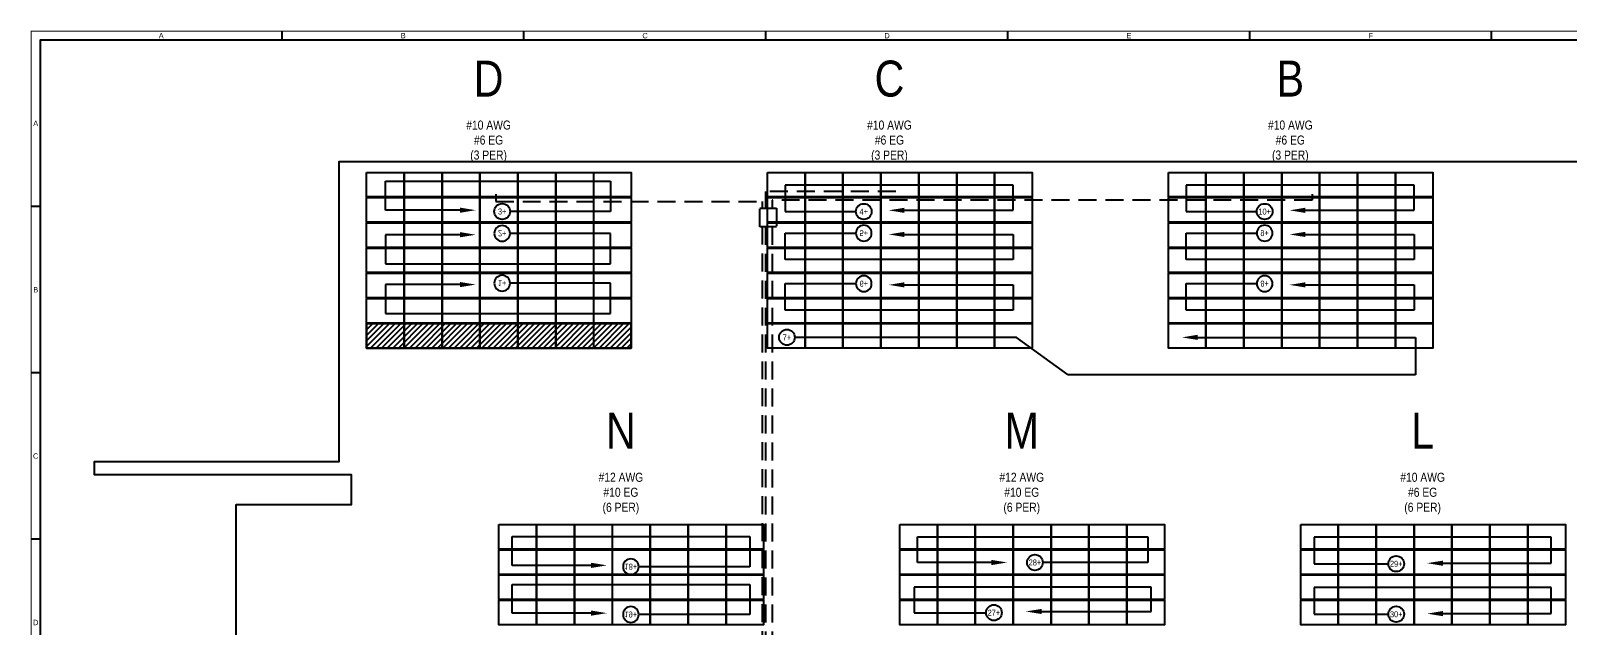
# Model space of a CAD drawing. Header units: inches. Extents: x 0.3 to 35.5, y 0.2 to 23.5.
# Drawn here: x 0.25 to 21.61, y 15.25 to 23.51 of the extents above; entities that cross this region are included whole.
import ezdxf
from ezdxf import colors
from ezdxf.entities.mleader import LeaderData, LeaderLine
from ezdxf.enums import TextEntityAlignment as Align
from ezdxf.math import Vec2, Vec3

# ---------------------------------------------------------------- set-up
doc = ezdxf.new("R2010")
doc.units = ezdxf.units.IN
doc.header["$MEASUREMENT"] = 0
doc.linetypes.add('HIDDEN', pattern=[0.375, 0.25, -0.125])
for name, color, linetype in [('$AUDIT_BAD_LAYER1', 7, 'Continuous'), ('555-2$0$A-AREA', 9, 'Continuous'), ('A - Level 2', 7, 'Continuous'), ('AN - Text', 7, 'Continuous'), ('E-STRINGS', 62, 'Continuous'), ('Modules - P', 1, 'Continuous')]:
    doc.layers.add(name, color=color, linetype=linetype)
doc.layers.add('E - Conduit', color=7, linetype='HIDDEN', lineweight=25)
doc.styles.add('Arial Narrow', font='ARIALN.TTF', dxfattribs={"height": 1})
doc.styles.add('Borrego', font='ARIALN.TTF')
doc.styles.add('Borrego 8th NO-ANNO', font='ARIALN.TTF')
doc.styles.get("Standard").update_dxf_attribs({"font": 'ARIAL.TTF'})

# ---------------------------------------------------------------- blocks, each defined once
blk = doc.blocks.new('*E10')
at = {"layer": '555-2$0$A-AREA'}
blk.add_lwpolyline([(3228.1, 3305.8), (1036.1, 3305.8), (1036.1, 3305.8), (1036.1, 3305.8), (1036.1, 3305.8), (1036.1, 2829.8), (648.1, 2829.8), (648.1, 2809.8), (1056.1, 2809.8), (1056.1, 2761.8), (873.9, 2761.8), (873.1, 2761.1), (873.1, 2066.6)], dxfattribs=at)
blk = doc.blocks.new('_TagCircle')
at = {"layer": 'E-STRINGS', "linetype": 'ByBlock', "lineweight": -2}
blk.add_circle((0, 0), 0.125, dxfattribs=at)
at = {"layer": 'E-STRINGS', "style": 'Arial Narrow'}
blk.add_attdef('TAGNUMBER', text='', height=0.09375, dxfattribs=at).set_placement((0, -0.046875), align=Align.CENTER)
blk = doc.blocks.new('Border 24 x 36')
at = {"layer": '$AUDIT_BAD_LAYER1'}
for p, q in [((0.5, 23.5), (0.5, 0.375)), ((34.125, 23.5), (0.5, 23.5)), ((3.863, 23.5), (3.863, 23.625)), ((7.225, 23.5), (7.225, 23.625)), ((10.588, 23.5), (10.588, 23.625)), ((13.95, 23.5), (13.95, 23.625)), ((17.312, 23.5), (17.312, 23.625)), ((20.675, 23.5), (20.675, 23.625)), ((0.5, 21.188), (0.375, 21.188)), ((0.5, 18.875), (0.375, 18.875)), ((0.5, 16.562), (0.375, 16.562))]:
    blk.add_line(p, q, dxfattribs=at)
at = {"layer": '$AUDIT_BAD_LAYER1', "const_width": 0.0125}
blk.add_lwpolyline([(0.375, 0.375), (35.625, 0.375), (35.625, 23.625), (0.375, 23.625)], close=True, dxfattribs=at)
at = {"layer": '$AUDIT_BAD_LAYER1', "char_height": 0.075, "width": 0.18967, "attachment_point": 5, "style": 'Borrego'}
for s, insert in [('A', (2.183, 23.563)), ('B', (5.546, 23.563)), ('C', (8.908, 23.563)), ('D', (12.271, 23.563)), ('E', (15.633, 23.563)), ('F', (18.996, 23.563)), ('A', (0.438, 22.344)), ('B', (0.438, 20.031)), ('C', (0.438, 17.719)), ('D', (0.438, 15.406))]:
    blk.add_mtext(s, dxfattribs=dict(at, insert=insert))

msp = doc.modelspace()

# ---------------------------------------------------------------- hatches: boundary and pattern name
at = {"layer": 'E-STRINGS'}
h = msp.add_hatch(dxfattribs=at)
h.set_pattern_fill('ANSI31', color=256, scale=50, style=0)
h.set_pattern_definition([(45, (1.4823, -27.77613), (-0.03873629, 0.03873629), [])])
h.paths.add_polyline_path([(4.919, 19.099), (8.597, 19.099), (8.597, 19.441), (4.919, 19.441)])

# ---------------------------------------------------------------- linework, layer by layer
at = {"layer": 'AN - Text', "linetype": 'Continuous'}
msp.add_lwpolyline([(0.381, 0.256), (34.006, 0.256), (34.006, 23.381), (0.381, 23.381)], close=True, dxfattribs=at)
at = {"layer": 'E - Conduit'}
for p, q in [((6.713, 21.239), (6.713, 21.139)), ((12.273, 21.276), (10.461, 21.276)), ((10.461, 21.276), (10.461, 21.045)), ((18.063, 21.155), (10.554, 21.155)), ((10.554, 21.155), (10.554, 21.045)), ((18.063, 21.239), (18.063, 21.155)), ((6.713, 21.139), (10.417, 21.139)), ((10.417, 21.139), (10.417, 21.045)), ((10.417, 20.792), (10.417, 8.655)), ((10.461, 20.788), (10.461, 8.631)), ((10.554, 20.788), (10.554, 8.548))]:
    msp.add_line(p, q, dxfattribs=at)
msp.add_lwpolyline([(10.385, 21.045), (10.617, 21.045), (10.617, 20.788), (10.385, 20.788)], close=True, dxfattribs=at)
at = {"layer": 'E-STRINGS'}
msp.add_lwpolyline([(4.919, 19.099), (8.597, 19.099), (8.597, 19.441), (4.919, 19.441)], close=True, dxfattribs=at)
at = {"layer": 'Modules - P'}
for points in [[(4.919, 21.544), (5.437, 21.544), (5.437, 21.202), (4.919, 21.202)], [(5.446, 21.544), (5.964, 21.544), (5.964, 21.202), (5.446, 21.202)], [(5.972, 21.544), (6.49, 21.544), (6.49, 21.202), (5.972, 21.202)], [(6.499, 21.544), (7.017, 21.544), (7.017, 21.202), (6.499, 21.202)], [(7.026, 21.544), (7.544, 21.544), (7.544, 21.202), (7.026, 21.202)], [(7.553, 21.544), (8.071, 21.544), (8.071, 21.202), (7.553, 21.202)], [(8.079, 21.544), (8.597, 21.544), (8.597, 21.202), (8.079, 21.202)], [(10.491, 21.544), (11.009, 21.544), (11.009, 21.202), (10.491, 21.202)], [(11.017, 21.544), (11.535, 21.544), (11.535, 21.202), (11.017, 21.202)], [(11.544, 21.544), (12.062, 21.544), (12.062, 21.202), (11.544, 21.202)], [(12.071, 21.544), (12.589, 21.544), (12.589, 21.202), (12.071, 21.202)], [(12.598, 21.544), (13.116, 21.544), (13.116, 21.202), (12.598, 21.202)], [(13.125, 21.544), (13.643, 21.544), (13.643, 21.202), (13.125, 21.202)], [(13.651, 21.544), (14.169, 21.544), (14.169, 21.202), (13.651, 21.202)], [(16.063, 21.544), (16.581, 21.544), (16.581, 21.202), (16.063, 21.202)], [(16.589, 21.544), (17.107, 21.544), (17.107, 21.202), (16.589, 21.202)], [(17.116, 21.544), (17.634, 21.544), (17.634, 21.202), (17.116, 21.202)], [(17.643, 21.544), (18.161, 21.544), (18.161, 21.202), (17.643, 21.202)], [(18.17, 21.544), (18.688, 21.544), (18.688, 21.202), (18.17, 21.202)], [(18.696, 21.544), (19.214, 21.544), (19.214, 21.202), (18.696, 21.202)], [(19.223, 21.544), (19.741, 21.544), (19.741, 21.202), (19.223, 21.202)], [(4.919, 21.194), (5.437, 21.194), (5.437, 20.852), (4.919, 20.852)], [(5.446, 21.194), (5.964, 21.194), (5.964, 20.852), (5.446, 20.852)], [(5.972, 21.194), (6.49, 21.194), (6.49, 20.852), (5.972, 20.852)], [(6.499, 21.194), (7.017, 21.194), (7.017, 20.852), (6.499, 20.852)], [(7.026, 21.194), (7.544, 21.194), (7.544, 20.852), (7.026, 20.852)], [(7.553, 21.194), (8.071, 21.194), (8.071, 20.852), (7.553, 20.852)], [(8.079, 21.194), (8.597, 21.194), (8.597, 20.852), (8.079, 20.852)], [(10.491, 21.194), (11.009, 21.194), (11.009, 20.852), (10.491, 20.852)], [(11.017, 21.194), (11.535, 21.194), (11.535, 20.852), (11.017, 20.852)], [(11.544, 21.194), (12.062, 21.194), (12.062, 20.852), (11.544, 20.852)], [(12.071, 21.194), (12.589, 21.194), (12.589, 20.852), (12.071, 20.852)], [(12.598, 21.194), (13.116, 21.194), (13.116, 20.852), (12.598, 20.852)], [(13.125, 21.194), (13.643, 21.194), (13.643, 20.852), (13.125, 20.852)], [(13.651, 21.194), (14.169, 21.194), (14.169, 20.852), (13.651, 20.852)], [(16.063, 21.194), (16.581, 21.194), (16.581, 20.852), (16.063, 20.852)], [(16.589, 21.194), (17.107, 21.194), (17.107, 20.852), (16.589, 20.852)], [(17.116, 21.194), (17.634, 21.194), (17.634, 20.852), (17.116, 20.852)], [(17.643, 21.194), (18.161, 21.194), (18.161, 20.852), (17.643, 20.852)], [(18.17, 21.194), (18.688, 21.194), (18.688, 20.852), (18.17, 20.852)], [(18.696, 21.194), (19.214, 21.194), (19.214, 20.852), (18.696, 20.852)], [(19.223, 21.194), (19.741, 21.194), (19.741, 20.852), (19.223, 20.852)], [(4.919, 20.843), (5.437, 20.843), (5.437, 20.501), (4.919, 20.501)], [(5.446, 20.843), (5.964, 20.843), (5.964, 20.501), (5.446, 20.501)], [(5.972, 20.843), (6.49, 20.843), (6.49, 20.501), (5.972, 20.501)], [(6.499, 20.843), (7.017, 20.843), (7.017, 20.501), (6.499, 20.501)], [(7.026, 20.843), (7.544, 20.843), (7.544, 20.501), (7.026, 20.501)], [(7.553, 20.843), (8.071, 20.843), (8.071, 20.501), (7.553, 20.501)], [(8.079, 20.843), (8.597, 20.843), (8.597, 20.501), (8.079, 20.501)], [(10.491, 20.843), (11.009, 20.843), (11.009, 20.501), (10.491, 20.501)], [(11.017, 20.843), (11.535, 20.843), (11.535, 20.501), (11.017, 20.501)], [(11.544, 20.843), (12.062, 20.843), (12.062, 20.501), (11.544, 20.501)], [(12.071, 20.843), (12.589, 20.843), (12.589, 20.501), (12.071, 20.501)], [(12.598, 20.843), (13.116, 20.843), (13.116, 20.501), (12.598, 20.501)], [(13.125, 20.843), (13.643, 20.843), (13.643, 20.501), (13.125, 20.501)], [(13.651, 20.843), (14.169, 20.843), (14.169, 20.501), (13.651, 20.501)], [(16.063, 20.843), (16.581, 20.843), (16.581, 20.501), (16.063, 20.501)], [(16.589, 20.843), (17.107, 20.843), (17.107, 20.501), (16.589, 20.501)], [(17.116, 20.843), (17.634, 20.843), (17.634, 20.501), (17.116, 20.501)], [(17.643, 20.843), (18.161, 20.843), (18.161, 20.501), (17.643, 20.501)], [(18.17, 20.843), (18.688, 20.843), (18.688, 20.501), (18.17, 20.501)], [(18.696, 20.843), (19.214, 20.843), (19.214, 20.501), (18.696, 20.501)], [(19.223, 20.843), (19.741, 20.843), (19.741, 20.501), (19.223, 20.501)], [(4.919, 20.492), (5.437, 20.492), (5.437, 20.151), (4.919, 20.151)], [(5.446, 20.492), (5.964, 20.492), (5.964, 20.151), (5.446, 20.151)], [(5.972, 20.492), (6.49, 20.492), (6.49, 20.151), (5.972, 20.151)], [(6.499, 20.492), (7.017, 20.492), (7.017, 20.151), (6.499, 20.151)], [(7.026, 20.492), (7.544, 20.492), (7.544, 20.151), (7.026, 20.151)], [(7.553, 20.492), (8.071, 20.492), (8.071, 20.151), (7.553, 20.151)], [(8.079, 20.492), (8.597, 20.492), (8.597, 20.151), (8.079, 20.151)], [(10.491, 20.492), (11.009, 20.492), (11.009, 20.151), (10.491, 20.151)], [(11.017, 20.492), (11.535, 20.492), (11.535, 20.151), (11.017, 20.151)], [(11.544, 20.492), (12.062, 20.492), (12.062, 20.151), (11.544, 20.151)], [(12.071, 20.492), (12.589, 20.492), (12.589, 20.151), (12.071, 20.151)], [(12.598, 20.492), (13.116, 20.492), (13.116, 20.151), (12.598, 20.151)], [(13.125, 20.492), (13.643, 20.492), (13.643, 20.151), (13.125, 20.151)], [(13.651, 20.492), (14.169, 20.492), (14.169, 20.151), (13.651, 20.151)], [(16.063, 20.492), (16.581, 20.492), (16.581, 20.151), (16.063, 20.151)], [(16.589, 20.492), (17.107, 20.492), (17.107, 20.151), (16.589, 20.151)], [(17.116, 20.492), (17.634, 20.492), (17.634, 20.151), (17.116, 20.151)], [(17.643, 20.492), (18.161, 20.492), (18.161, 20.151), (17.643, 20.151)], [(18.17, 20.492), (18.688, 20.492), (18.688, 20.151), (18.17, 20.151)], [(18.696, 20.492), (19.214, 20.492), (19.214, 20.151), (18.696, 20.151)], [(19.223, 20.492), (19.741, 20.492), (19.741, 20.151), (19.223, 20.151)], [(4.919, 20.142), (5.437, 20.142), (5.437, 19.8), (4.919, 19.8)], [(5.446, 20.142), (5.964, 20.142), (5.964, 19.8), (5.446, 19.8)], [(5.972, 20.142), (6.49, 20.142), (6.49, 19.8), (5.972, 19.8)], [(6.499, 20.142), (7.017, 20.142), (7.017, 19.8), (6.499, 19.8)], [(7.026, 20.142), (7.544, 20.142), (7.544, 19.8), (7.026, 19.8)], [(7.553, 20.142), (8.071, 20.142), (8.071, 19.8), (7.553, 19.8)], [(8.079, 20.142), (8.597, 20.142), (8.597, 19.8), (8.079, 19.8)], [(10.491, 20.142), (11.009, 20.142), (11.009, 19.8), (10.491, 19.8)], [(11.017, 20.142), (11.535, 20.142), (11.535, 19.8), (11.017, 19.8)], [(11.544, 20.142), (12.062, 20.142), (12.062, 19.8), (11.544, 19.8)], [(12.071, 20.142), (12.589, 20.142), (12.589, 19.8), (12.071, 19.8)], [(12.598, 20.142), (13.116, 20.142), (13.116, 19.8), (12.598, 19.8)], [(13.125, 20.142), (13.643, 20.142), (13.643, 19.8), (13.125, 19.8)], [(13.651, 20.142), (14.169, 20.142), (14.169, 19.8), (13.651, 19.8)], [(16.063, 20.142), (16.581, 20.142), (16.581, 19.8), (16.063, 19.8)], [(16.589, 20.142), (17.107, 20.142), (17.107, 19.8), (16.589, 19.8)], [(17.116, 20.142), (17.634, 20.142), (17.634, 19.8), (17.116, 19.8)], [(17.643, 20.142), (18.161, 20.142), (18.161, 19.8), (17.643, 19.8)], [(18.17, 20.142), (18.688, 20.142), (18.688, 19.8), (18.17, 19.8)], [(18.696, 20.142), (19.214, 20.142), (19.214, 19.8), (18.696, 19.8)], [(19.223, 20.142), (19.741, 20.142), (19.741, 19.8), (19.223, 19.8)], [(4.919, 19.791), (5.437, 19.791), (5.437, 19.449), (4.919, 19.449)], [(5.446, 19.791), (5.964, 19.791), (5.964, 19.449), (5.446, 19.449)], [(5.972, 19.791), (6.49, 19.791), (6.49, 19.449), (5.972, 19.449)], [(6.499, 19.791), (7.017, 19.791), (7.017, 19.449), (6.499, 19.449)], [(7.026, 19.791), (7.544, 19.791), (7.544, 19.449), (7.026, 19.449)], [(7.553, 19.791), (8.071, 19.791), (8.071, 19.449), (7.553, 19.449)], [(8.079, 19.791), (8.597, 19.791), (8.597, 19.449), (8.079, 19.449)], [(10.491, 19.791), (11.009, 19.791), (11.009, 19.449), (10.491, 19.449)], [(11.017, 19.791), (11.535, 19.791), (11.535, 19.449), (11.017, 19.449)], [(11.544, 19.791), (12.062, 19.791), (12.062, 19.449), (11.544, 19.449)], [(12.071, 19.791), (12.589, 19.791), (12.589, 19.449), (12.071, 19.449)], [(12.598, 19.791), (13.116, 19.791), (13.116, 19.449), (12.598, 19.449)], [(13.125, 19.791), (13.643, 19.791), (13.643, 19.449), (13.125, 19.449)], [(13.651, 19.791), (14.169, 19.791), (14.169, 19.449), (13.651, 19.449)], [(16.063, 19.791), (16.581, 19.791), (16.581, 19.449), (16.063, 19.449)], [(16.589, 19.791), (17.107, 19.791), (17.107, 19.449), (16.589, 19.449)], [(17.116, 19.791), (17.634, 19.791), (17.634, 19.449), (17.116, 19.449)], [(17.643, 19.791), (18.161, 19.791), (18.161, 19.449), (17.643, 19.449)], [(18.17, 19.791), (18.688, 19.791), (18.688, 19.449), (18.17, 19.449)], [(18.696, 19.791), (19.214, 19.791), (19.214, 19.449), (18.696, 19.449)], [(19.223, 19.791), (19.741, 19.791), (19.741, 19.449), (19.223, 19.449)], [(4.919, 19.441), (5.437, 19.441), (5.437, 19.099), (4.919, 19.099)], [(5.446, 19.441), (5.964, 19.441), (5.964, 19.099), (5.446, 19.099)], [(5.972, 19.441), (6.49, 19.441), (6.49, 19.099), (5.972, 19.099)], [(6.499, 19.441), (7.017, 19.441), (7.017, 19.099), (6.499, 19.099)], [(7.026, 19.441), (7.544, 19.441), (7.544, 19.099), (7.026, 19.099)], [(7.553, 19.441), (8.071, 19.441), (8.071, 19.099), (7.553, 19.099)], [(8.079, 19.441), (8.597, 19.441), (8.597, 19.099), (8.079, 19.099)], [(10.491, 19.441), (11.009, 19.441), (11.009, 19.099), (10.491, 19.099)], [(11.017, 19.441), (11.535, 19.441), (11.535, 19.099), (11.017, 19.099)], [(11.544, 19.441), (12.062, 19.441), (12.062, 19.099), (11.544, 19.099)], [(12.071, 19.441), (12.589, 19.441), (12.589, 19.099), (12.071, 19.099)], [(12.598, 19.441), (13.116, 19.441), (13.116, 19.099), (12.598, 19.099)], [(13.125, 19.441), (13.643, 19.441), (13.643, 19.099), (13.125, 19.099)], [(13.651, 19.441), (14.169, 19.441), (14.169, 19.099), (13.651, 19.099)], [(16.063, 19.441), (16.581, 19.441), (16.581, 19.099), (16.063, 19.099)], [(16.589, 19.441), (17.107, 19.441), (17.107, 19.099), (16.589, 19.099)], [(17.116, 19.441), (17.634, 19.441), (17.634, 19.099), (17.116, 19.099)], [(17.643, 19.441), (18.161, 19.441), (18.161, 19.099), (17.643, 19.099)], [(18.17, 19.441), (18.688, 19.441), (18.688, 19.099), (18.17, 19.099)], [(18.696, 19.441), (19.214, 19.441), (19.214, 19.099), (18.696, 19.099)], [(19.223, 19.441), (19.741, 19.441), (19.741, 19.099), (19.223, 19.099)], [(6.758, 16.649), (7.276, 16.649), (7.276, 16.307), (6.758, 16.307)], [(7.285, 16.649), (7.803, 16.649), (7.803, 16.307), (7.285, 16.307)], [(7.812, 16.649), (8.33, 16.649), (8.33, 16.307), (7.812, 16.307)], [(8.338, 16.649), (8.856, 16.649), (8.856, 16.307), (8.338, 16.307)], [(8.865, 16.649), (9.383, 16.649), (9.383, 16.307), (8.865, 16.307)], [(9.392, 16.649), (9.91, 16.649), (9.91, 16.307), (9.392, 16.307)], [(9.919, 16.649), (10.437, 16.649), (10.437, 16.307), (9.919, 16.307)], [(12.33, 16.649), (12.848, 16.649), (12.848, 16.307), (12.33, 16.307)], [(12.857, 16.649), (13.375, 16.649), (13.375, 16.307), (12.857, 16.307)], [(13.384, 16.649), (13.902, 16.649), (13.902, 16.307), (13.384, 16.307)], [(13.91, 16.649), (14.428, 16.649), (14.428, 16.307), (13.91, 16.307)], [(14.437, 16.649), (14.955, 16.649), (14.955, 16.307), (14.437, 16.307)], [(14.964, 16.649), (15.482, 16.649), (15.482, 16.307), (14.964, 16.307)], [(15.491, 16.649), (16.009, 16.649), (16.009, 16.307), (15.491, 16.307)], [(17.902, 16.649), (18.42, 16.649), (18.42, 16.307), (17.902, 16.307)], [(18.429, 16.649), (18.947, 16.649), (18.947, 16.307), (18.429, 16.307)], [(18.955, 16.649), (19.473, 16.649), (19.473, 16.307), (18.955, 16.307)], [(19.482, 16.649), (20, 16.649), (20, 16.307), (19.482, 16.307)], [(20.009, 16.649), (20.527, 16.649), (20.527, 16.307), (20.009, 16.307)], [(20.536, 16.649), (21.054, 16.649), (21.054, 16.307), (20.536, 16.307)], [(21.063, 16.649), (21.581, 16.649), (21.581, 16.307), (21.063, 16.307)], [(6.758, 16.298), (7.276, 16.298), (7.276, 15.956), (6.758, 15.956)], [(7.285, 16.298), (7.803, 16.298), (7.803, 15.956), (7.285, 15.956)], [(7.812, 16.298), (8.33, 16.298), (8.33, 15.956), (7.812, 15.956)], [(8.338, 16.298), (8.856, 16.298), (8.856, 15.956), (8.338, 15.956)], [(8.865, 16.298), (9.383, 16.298), (9.383, 15.956), (8.865, 15.956)], [(9.392, 16.298), (9.91, 16.298), (9.91, 15.956), (9.392, 15.956)], [(9.919, 16.298), (10.437, 16.298), (10.437, 15.956), (9.919, 15.956)], [(12.33, 16.298), (12.848, 16.298), (12.848, 15.956), (12.33, 15.956)], [(12.857, 16.298), (13.375, 16.298), (13.375, 15.956), (12.857, 15.956)], [(13.384, 16.298), (13.902, 16.298), (13.902, 15.956), (13.384, 15.956)], [(13.91, 16.298), (14.428, 16.298), (14.428, 15.956), (13.91, 15.956)], [(14.437, 16.298), (14.955, 16.298), (14.955, 15.956), (14.437, 15.956)], [(14.964, 16.298), (15.482, 16.298), (15.482, 15.956), (14.964, 15.956)], [(15.491, 16.298), (16.009, 16.298), (16.009, 15.956), (15.491, 15.956)], [(17.902, 16.298), (18.42, 16.298), (18.42, 15.956), (17.902, 15.956)], [(18.429, 16.298), (18.947, 16.298), (18.947, 15.956), (18.429, 15.956)], [(18.955, 16.298), (19.473, 16.298), (19.473, 15.956), (18.955, 15.956)], [(19.482, 16.298), (20, 16.298), (20, 15.956), (19.482, 15.956)], [(20.009, 16.298), (20.527, 16.298), (20.527, 15.956), (20.009, 15.956)], [(20.536, 16.298), (21.054, 16.298), (21.054, 15.956), (20.536, 15.956)], [(21.063, 16.298), (21.581, 16.298), (21.581, 15.956), (21.063, 15.956)], [(6.758, 15.948), (7.276, 15.948), (7.276, 15.606), (6.758, 15.606)], [(7.285, 15.948), (7.803, 15.948), (7.803, 15.606), (7.285, 15.606)], [(7.812, 15.948), (8.33, 15.948), (8.33, 15.606), (7.812, 15.606)], [(8.338, 15.948), (8.856, 15.948), (8.856, 15.606), (8.338, 15.606)], [(8.865, 15.948), (9.383, 15.948), (9.383, 15.606), (8.865, 15.606)], [(9.392, 15.948), (9.91, 15.948), (9.91, 15.606), (9.392, 15.606)], [(9.919, 15.948), (10.437, 15.948), (10.437, 15.606), (9.919, 15.606)], [(12.33, 15.948), (12.848, 15.948), (12.848, 15.606), (12.33, 15.606)], [(12.857, 15.948), (13.375, 15.948), (13.375, 15.606), (12.857, 15.606)], [(13.384, 15.948), (13.902, 15.948), (13.902, 15.606), (13.384, 15.606)], [(13.91, 15.948), (14.428, 15.948), (14.428, 15.606), (13.91, 15.606)], [(14.437, 15.948), (14.955, 15.948), (14.955, 15.606), (14.437, 15.606)], [(14.964, 15.948), (15.482, 15.948), (15.482, 15.606), (14.964, 15.606)], [(15.491, 15.948), (16.009, 15.948), (16.009, 15.606), (15.491, 15.606)], [(17.902, 15.948), (18.42, 15.948), (18.42, 15.606), (17.902, 15.606)], [(18.429, 15.948), (18.947, 15.948), (18.947, 15.606), (18.429, 15.606)], [(18.955, 15.948), (19.473, 15.948), (19.473, 15.606), (18.955, 15.606)], [(19.482, 15.948), (20, 15.948), (20, 15.606), (19.482, 15.606)], [(20.009, 15.948), (20.527, 15.948), (20.527, 15.606), (20.009, 15.606)], [(20.536, 15.948), (21.054, 15.948), (21.054, 15.606), (20.536, 15.606)], [(21.063, 15.948), (21.581, 15.948), (21.581, 15.606), (21.063, 15.606)], [(6.758, 15.597), (7.276, 15.597), (7.276, 15.255), (6.758, 15.255)], [(7.285, 15.597), (7.803, 15.597), (7.803, 15.255), (7.285, 15.255)], [(7.812, 15.597), (8.33, 15.597), (8.33, 15.255), (7.812, 15.255)], [(8.338, 15.597), (8.856, 15.597), (8.856, 15.255), (8.338, 15.255)], [(8.865, 15.597), (9.383, 15.597), (9.383, 15.255), (8.865, 15.255)], [(9.392, 15.597), (9.91, 15.597), (9.91, 15.255), (9.392, 15.255)], [(9.919, 15.597), (10.437, 15.597), (10.437, 15.255), (9.919, 15.255)], [(12.33, 15.597), (12.848, 15.597), (12.848, 15.255), (12.33, 15.255)], [(12.857, 15.597), (13.375, 15.597), (13.375, 15.255), (12.857, 15.255)], [(13.384, 15.597), (13.902, 15.597), (13.902, 15.255), (13.384, 15.255)], [(13.91, 15.597), (14.428, 15.597), (14.428, 15.255), (13.91, 15.255)], [(14.437, 15.597), (14.955, 15.597), (14.955, 15.255), (14.437, 15.255)], [(14.964, 15.597), (15.482, 15.597), (15.482, 15.255), (14.964, 15.255)], [(15.491, 15.597), (16.009, 15.597), (16.009, 15.255), (15.491, 15.255)], [(17.902, 15.597), (18.42, 15.597), (18.42, 15.255), (17.902, 15.255)], [(18.429, 15.597), (18.947, 15.597), (18.947, 15.255), (18.429, 15.255)], [(18.955, 15.597), (19.473, 15.597), (19.473, 15.255), (18.955, 15.255)], [(19.482, 15.597), (20, 15.597), (20, 15.255), (19.482, 15.255)], [(20.009, 15.597), (20.527, 15.597), (20.527, 15.255), (20.009, 15.255)], [(20.536, 15.597), (21.054, 15.597), (21.054, 15.255), (20.536, 15.255)], [(21.063, 15.597), (21.581, 15.597), (21.581, 15.255), (21.063, 15.255)]]:
    msp.add_lwpolyline(points, close=True, dxfattribs=at)

# ---------------------------------------------------------------- block references
at = {"layer": '$AUDIT_BAD_LAYER1'}
msp.add_blockref('Border 24 x 36', (-0.119, -0.119), dxfattribs=at)
at = {"layer": 'A - Level 2', "xscale": 0.008765022565623948, "yscale": 0.008765022565622616, "zscale": 0.008765022565624012}
msp.add_blockref('*E10', (-4.551, -7.284), dxfattribs=at)

# ---------------------------------------------------------------- texts
at = {"layer": 'AN - Text', "char_height": 0.125, "width": 2.75194, "attachment_point": 5, "style": 'Borrego 8th NO-ANNO'}
for s, insert in [('{\\H4x;D}\\P#10 AWG\\P#6 EG\\P(3 PER)', (6.614, 22.391)), ('{\\H4x;C}\\P#10 AWG\\P#6 EG\\P(3 PER)', (12.186, 22.391)), ('{\\H4x;B}\\P#10 AWG\\P#6 EG\\P(3 PER)', (17.758, 22.391)), ('{\\H4x;N}\\P#12 AWG\\P#10 EG\\P(6 PER)', (8.453, 17.495)), ('{\\H4x;M}\\P#12 AWG\\P#10 EG\\P(6 PER)', (14.025, 17.495)), ('{\\H4x;L}\\P#10 AWG\\P#6 EG\\P(6 PER)', (19.597, 17.495))]:
    msp.add_mtext(s, dxfattribs=dict(at, insert=insert))

# ---------------------------------------------------------------- leaders
at = {"layer": 'E-STRINGS'}
ml = msp.add_multileader_block('Standard', dxfattribs=at)
ml.set_content('_TagCircle', color=256, scale=0.876502)
ml.set_attribute('TAGNUMBER', '3+', width=0)
ml.set_leader_properties(color=256, linetype='ByLayer', lineweight=-1)
ml.build(insert=Vec2(0, 0))
ml.multileader.update_dxf_attribs({"has_dogleg": 0, "has_text_frame": 1, "text_right_attachment_type": 6, "dogleg_length": 0, "arrow_head_size": 0.219, "scale": 100})
ctx = ml.context
ctx.base_point, ctx.scale, ctx.char_height, ctx.arrow_head_size, ctx.landing_gap_size, ctx.plane_origin = Vec3(6.694, 21), 100, 15.777, 0.219, 5.259, Vec3(6.435, 21.018)
ctx.right_attachment = 6
notes = []
notes.append((ctx, [(0, (1, 1, 0), (6.913, 21), (-1, 0), 0, [(0, [(6.435, 21.018), (5.179, 21.018), (5.179, 21.422), (8.308, 21.422), (8.308, 21)], 0, [])])]))
ctx.block.insert = Vec3(6.803, 21)
ml = msp.add_multileader_block('Standard', dxfattribs=at)
ml.set_content('_TagCircle', color=256, scale=0.876502)
ml.set_attribute('TAGNUMBER', '4+', width=0)
ml.set_leader_properties(color=256, linetype='ByLayer', lineweight=-1)
ml.build(insert=Vec2(0, 0))
ml.multileader.update_dxf_attribs({"has_dogleg": 0, "has_text_frame": 1, "text_right_attachment_type": 6, "dogleg_length": 0, "arrow_head_size": 0.219, "scale": 100})
ctx = ml.context
ctx.base_point, ctx.scale, ctx.char_height, ctx.arrow_head_size, ctx.landing_gap_size, ctx.plane_origin = Vec3(11.72, 20.999), 100, 15.777, 0.219, 5.259, Vec3(12.176, 21.016)
ctx.right_attachment = 6
notes.append((ctx, [(0, (1, 1, 0), (11.72, 20.999), (1, 0), 0, [(0, [(12.176, 21.016), (13.907, 21.016), (13.907, 21.366), (10.736, 21.366), (10.736, 20.999)], 0, [])])]))
ctx.block.insert = Vec3(11.829, 20.999)
ml = msp.add_multileader_block('Standard', dxfattribs=at)
ml.set_content('_TagCircle', color=256, scale=0.876502)
ml.set_attribute('TAGNUMBER', '10+', width=0)
ml.set_leader_properties(color=256, linetype='ByLayer', lineweight=-1)
ml.build(insert=Vec2(0, 0))
ml.multileader.update_dxf_attribs({"has_dogleg": 0, "has_text_frame": 1, "text_right_attachment_type": 6, "dogleg_length": 0, "arrow_head_size": 0.219, "scale": 100})
ctx = ml.context
ctx.base_point, ctx.scale, ctx.char_height, ctx.arrow_head_size, ctx.landing_gap_size, ctx.plane_origin = Vec3(17.292, 20.999), 100, 15.777, 0.219, 5.259, Vec3(17.748, 21.016)
ctx.right_attachment = 6
notes.append((ctx, [(0, (1, 1, 0), (17.292, 20.999), (1, 0), 0, [(0, [(17.748, 21.016), (19.479, 21.016), (19.479, 21.366), (16.308, 21.366), (16.308, 20.999)], 0, [])])]))
ctx.block.insert = Vec3(17.401, 20.999)
ml = msp.add_multileader_block('Standard', dxfattribs=at)
ml.set_content('_TagCircle', color=256, scale=-0.876502)
ml.set_attribute('TAGNUMBER', '2+', width=0)
ml.set_leader_properties(color=256, linetype='ByLayer', lineweight=-1)
ml.build(insert=Vec2(0, 0))
ml.multileader.update_dxf_attribs({"has_dogleg": 0, "has_text_frame": 1, "text_right_attachment_type": 6, "dogleg_length": 0, "arrow_head_size": 0.219, "scale": 100})
ctx = ml.context
ctx.base_point, ctx.scale, ctx.char_height, ctx.arrow_head_size, ctx.landing_gap_size, ctx.plane_origin = Vec3(6.694, 20.695), 100, 15.777, 0.219, 5.259, Vec3(6.435, 20.677)
ctx.right_attachment = 6
notes.append((ctx, [(0, (1, 1, 0), (6.913, 20.695), (-1, 0), 0, [(0, [(6.435, 20.677), (5.179, 20.677), (5.179, 20.272), (8.308, 20.272), (8.308, 20.695)], 0, [])])]))
ctx.block.insert, ctx.block.rotation, ctx.block.scale = Vec3(6.803, 20.695), 3.141593, Vec3(-0.876502, 0.876502, 0.876502)
ml = msp.add_multileader_block('Standard', dxfattribs=at)
ml.set_content('_TagCircle', color=256, scale=-0.876502)
ml.set_attribute('TAGNUMBER', '5+', width=0)
ml.set_leader_properties(color=256, linetype='ByLayer', lineweight=-1)
ml.build(insert=Vec2(0, 0))
ml.multileader.update_dxf_attribs({"has_dogleg": 0, "has_text_frame": 1, "text_right_attachment_type": 6, "dogleg_length": 0, "arrow_head_size": 0.219, "scale": 100})
ctx = ml.context
ctx.base_point, ctx.scale, ctx.char_height, ctx.arrow_head_size, ctx.landing_gap_size, ctx.plane_origin = Vec3(11.72, 20.699), 100, 15.777, 0.219, 5.259, Vec3(12.176, 20.681)
ctx.right_attachment = 6
notes.append((ctx, [(0, (1, 1, 0), (11.72, 20.699), (1, 0), 0, [(0, [(12.176, 20.681), (13.907, 20.681), (13.907, 20.331), (10.736, 20.331), (10.736, 20.699)], 0, [])])]))
ctx.block.insert, ctx.block.rotation, ctx.block.scale = Vec3(11.829, 20.699), 3.141593, Vec3(-0.876502, 0.876502, 0.876502)
ml = msp.add_multileader_block('Standard', dxfattribs=at)
ml.set_content('_TagCircle', color=256, scale=-0.876502)
ml.set_attribute('TAGNUMBER', '9+', width=0)
ml.set_leader_properties(color=256, linetype='ByLayer', lineweight=-1)
ml.build(insert=Vec2(0, 0))
ml.multileader.update_dxf_attribs({"has_dogleg": 0, "has_text_frame": 1, "text_right_attachment_type": 6, "dogleg_length": 0, "arrow_head_size": 0.219, "scale": 100})
ctx = ml.context
ctx.base_point, ctx.scale, ctx.char_height, ctx.arrow_head_size, ctx.landing_gap_size, ctx.plane_origin = Vec3(17.292, 20.699), 100, 15.777, 0.219, 5.259, Vec3(17.748, 20.681)
ctx.right_attachment = 6
notes.append((ctx, [(0, (1, 1, 0), (17.292, 20.699), (1, 0), 0, [(0, [(17.748, 20.681), (19.479, 20.681), (19.479, 20.331), (16.308, 20.331), (16.308, 20.699)], 0, [])])]))
ctx.block.insert, ctx.block.rotation, ctx.block.scale = Vec3(17.401, 20.699), 3.141593, Vec3(-0.876502, 0.876502, 0.876502)
ml = msp.add_multileader_block('Standard', dxfattribs=at)
ml.set_content('_TagCircle', color=256, scale=-0.876502)
ml.set_attribute('TAGNUMBER', '1+', width=0)
ml.set_leader_properties(color=256, linetype='ByLayer', lineweight=-1)
ml.build(insert=Vec2(0, 0))
ml.multileader.update_dxf_attribs({"has_dogleg": 0, "has_text_frame": 1, "text_right_attachment_type": 6, "dogleg_length": 0, "arrow_head_size": 0.219, "scale": 100})
ctx = ml.context
ctx.base_point, ctx.scale, ctx.char_height, ctx.arrow_head_size, ctx.landing_gap_size, ctx.plane_origin = Vec3(6.694, 20.003), 100, 15.777, 0.219, 5.259, Vec3(6.435, 19.984)
ctx.right_attachment = 6
notes.append((ctx, [(0, (1, 1, 0), (6.913, 20.003), (-1, 0), 0, [(0, [(6.435, 19.984), (5.179, 19.984), (5.179, 19.58), (8.308, 19.58), (8.308, 20.003)], 0, [])])]))
ctx.block.insert, ctx.block.rotation, ctx.block.scale = Vec3(6.803, 20.003), 3.141593, Vec3(-0.876502, 0.876502, 0.876502)
ml = msp.add_multileader_block('Standard', dxfattribs=at)
ml.set_content('_TagCircle', color=256, scale=-0.876502)
ml.set_attribute('TAGNUMBER', '6+', width=0)
ml.set_leader_properties(color=256, linetype='ByLayer', lineweight=-1)
ml.build(insert=Vec2(0, 0))
ml.multileader.update_dxf_attribs({"has_dogleg": 0, "has_text_frame": 1, "text_right_attachment_type": 6, "dogleg_length": 0, "arrow_head_size": 0.219, "scale": 100})
ctx = ml.context
ctx.base_point, ctx.scale, ctx.char_height, ctx.arrow_head_size, ctx.landing_gap_size, ctx.plane_origin = Vec3(11.72, 19.997), 100, 15.777, 0.219, 5.259, Vec3(12.176, 19.98)
ctx.right_attachment = 6
notes.append((ctx, [(0, (1, 1, 0), (11.72, 19.997), (1, 0), 0, [(0, [(12.176, 19.98), (13.907, 19.98), (13.907, 19.63), (10.736, 19.63), (10.736, 19.997)], 0, [])])]))
ctx.block.insert, ctx.block.rotation, ctx.block.scale = Vec3(11.829, 19.997), 3.141593, Vec3(-0.876502, 0.876502, 0.876502)
ml = msp.add_multileader_block('Standard', dxfattribs=at)
ml.set_content('_TagCircle', color=256, scale=-0.876502)
ml.set_attribute('TAGNUMBER', '8+', width=0)
ml.set_leader_properties(color=256, linetype='ByLayer', lineweight=-1)
ml.build(insert=Vec2(0, 0))
ml.multileader.update_dxf_attribs({"has_dogleg": 0, "has_text_frame": 1, "text_right_attachment_type": 6, "dogleg_length": 0, "arrow_head_size": 0.219, "scale": 100})
ctx = ml.context
ctx.base_point, ctx.scale, ctx.char_height, ctx.arrow_head_size, ctx.landing_gap_size, ctx.plane_origin = Vec3(17.292, 19.997), 100, 15.777, 0.219, 5.259, Vec3(17.748, 19.98)
ctx.right_attachment = 6
notes.append((ctx, [(0, (1, 1, 0), (17.292, 19.997), (1, 0), 0, [(0, [(17.748, 19.98), (19.479, 19.98), (19.479, 19.63), (16.308, 19.63), (16.308, 19.997)], 0, [])])]))
ctx.block.insert, ctx.block.rotation, ctx.block.scale = Vec3(17.401, 19.997), 3.141593, Vec3(-0.876502, 0.876502, 0.876502)
ml = msp.add_multileader_block('Standard', dxfattribs=at)
ml.set_content('_TagCircle', color=256, scale=0.876502)
ml.set_attribute('TAGNUMBER', '7+', width=0)
ml.set_leader_properties(color=256, linetype='ByLayer', lineweight=-1)
ml.build(insert=Vec2(0, 0))
ml.multileader.update_dxf_attribs({"has_dogleg": 0, "has_text_frame": 1, "text_right_attachment_type": 6, "dogleg_length": 0, "arrow_head_size": 0.219, "scale": 100})
ctx = ml.context
ctx.base_point, ctx.scale, ctx.char_height, ctx.arrow_head_size, ctx.landing_gap_size, ctx.plane_origin = Vec3(10.651, 19.25), 100, 15.777, 0.219, 5.259, Vec3(16.252, 19.25)
ctx.right_attachment = 6
notes.append((ctx, [(0, (1, 1, 0), (10.871, 19.25), (-1, 0), 0, [(0, [(16.252, 19.25), (19.5, 19.25), (19.5, 18.731), (14.67, 18.731), (13.951, 19.25)], 0, [])])]))
ctx.block.insert = Vec3(10.761, 19.25)
ml = msp.add_multileader_block('Standard', dxfattribs=at)
ml.set_content('_TagCircle', color=256, scale=-0.876502)
ml.set_attribute('TAGNUMBER', '18+', width=0)
ml.set_leader_properties(color=256, linetype='ByLayer', lineweight=-1)
ml.build(insert=Vec2(0, 0))
ml.multileader.update_dxf_attribs({"has_dogleg": 0, "has_text_frame": 1, "text_right_attachment_type": 6, "dogleg_length": 0, "arrow_head_size": 0.219, "scale": 100})
ctx = ml.context
ctx.base_point, ctx.scale, ctx.char_height, ctx.arrow_head_size, ctx.landing_gap_size, ctx.plane_origin = Vec3(8.482, 16.062), 100, 15.777, 0.219, 5.259, Vec3(8.258, 16.081)
ctx.right_attachment = 6
notes.append((ctx, [(0, (1, 1, 0), (8.701, 16.062), (-1, 0), 0, [(0, [(8.258, 16.081), (6.942, 16.081), (6.942, 16.48), (10.246, 16.48), (10.246, 16.062)], 0, [])])]))
ctx.block.insert, ctx.block.rotation, ctx.block.scale = Vec3(8.592, 16.062), 3.141593, Vec3(-0.876502, 0.876502, 0.876502)
ml = msp.add_multileader_block('Standard', dxfattribs=at)
ml.set_content('_TagCircle', color=256, scale=0.876502)
ml.set_attribute('TAGNUMBER', '28+', width=0)
ml.set_leader_properties(color=256, linetype='ByLayer', lineweight=-1)
ml.build(insert=Vec2(0, 0))
ml.multileader.update_dxf_attribs({"has_dogleg": 0, "has_text_frame": 1, "text_right_attachment_type": 6, "dogleg_length": 0, "arrow_head_size": 0.219, "scale": 100})
ctx = ml.context
ctx.base_point, ctx.scale, ctx.char_height, ctx.arrow_head_size, ctx.landing_gap_size, ctx.plane_origin = Vec3(14.098, 16.121), 100, 15.777, 0.219, 5.259, Vec3(13.822, 16.121)
ctx.right_attachment = 6
notes.append((ctx, [(0, (1, 1, 0), (14.318, 16.121), (-1, 0), 0, [(0, [(13.822, 16.121), (12.574, 16.121), (12.574, 16.479), (15.779, 16.479), (15.779, 16.121)], 0, [])])]))
ctx.block.insert = Vec3(14.208, 16.121)
ml = msp.add_multileader_block('Standard', dxfattribs=at)
ml.set_content('_TagCircle', color=256, scale=0.876502)
ml.set_attribute('TAGNUMBER', '29+', width=0)
ml.set_leader_properties(color=256, linetype='ByLayer', lineweight=-1)
ml.build(insert=Vec2(0, 0))
ml.multileader.update_dxf_attribs({"has_dogleg": 0, "has_text_frame": 1, "text_right_attachment_type": 6, "dogleg_length": 0, "arrow_head_size": 0.219, "scale": 100})
ctx = ml.context
ctx.base_point, ctx.scale, ctx.char_height, ctx.arrow_head_size, ctx.landing_gap_size, ctx.plane_origin = Vec3(19.121, 16.103), 100, 15.777, 0.219, 5.259, Vec3(19.66, 16.111)
ctx.right_attachment = 6
notes.append((ctx, [(0, (1, 1, 0), (19.121, 16.103), (1, 0), 0, [(0, [(19.66, 16.111), (21.383, 16.111), (21.383, 16.473), (18.091, 16.473), (18.091, 16.103)], 0, [])])]))
ctx.block.insert = Vec3(19.23, 16.103)
ml = msp.add_multileader_block('Standard', dxfattribs=at)
ml.set_content('_TagCircle', color=256, scale=-0.876502)
ml.set_attribute('TAGNUMBER', '19+', width=0)
ml.set_leader_properties(color=256, linetype='ByLayer', lineweight=-1)
ml.build(insert=Vec2(0, 0))
ml.multileader.update_dxf_attribs({"has_dogleg": 0, "has_text_frame": 1, "text_right_attachment_type": 6, "dogleg_length": 0, "arrow_head_size": 0.219, "scale": 100})
ctx = ml.context
ctx.base_point, ctx.scale, ctx.char_height, ctx.arrow_head_size, ctx.landing_gap_size, ctx.plane_origin = Vec3(8.482, 15.398), 100, 15.777, 0.219, 5.259, Vec3(8.258, 15.417)
ctx.right_attachment = 6
notes.append((ctx, [(0, (1, 1, 0), (8.701, 15.398), (-1, 0), 0, [(0, [(8.258, 15.417), (6.942, 15.417), (6.942, 15.816), (10.246, 15.816), (10.246, 15.398)], 0, [])])]))
ctx.block.insert, ctx.block.rotation, ctx.block.scale = Vec3(8.592, 15.398), 3.141593, Vec3(-0.876502, 0.876502, 0.876502)
ml = msp.add_multileader_block('Standard', dxfattribs=at)
ml.set_content('_TagCircle', color=256, scale=0.876502)
ml.set_attribute('TAGNUMBER', '27+', width=0)
ml.set_leader_properties(color=256, linetype='ByLayer', lineweight=-1)
ml.build(insert=Vec2(0, 0))
ml.multileader.update_dxf_attribs({"has_dogleg": 0, "has_text_frame": 1, "text_right_attachment_type": 6, "dogleg_length": 0, "arrow_head_size": 0.219, "scale": 100})
ctx = ml.context
ctx.base_point, ctx.scale, ctx.char_height, ctx.arrow_head_size, ctx.landing_gap_size, ctx.plane_origin = Vec3(13.528, 15.423), 100, 15.777, 0.219, 5.259, Vec3(14.082, 15.44)
ctx.right_attachment = 6
notes.append((ctx, [(0, (1, 1, 0), (13.528, 15.423), (1, 0), 0, [(0, [(14.082, 15.44), (15.826, 15.44), (15.826, 15.779), (12.53, 15.779), (12.53, 15.423)], 0, [])])]))
ctx.block.insert = Vec3(13.638, 15.423)
ml = msp.add_multileader_block('Standard', dxfattribs=at)
ml.set_content('_TagCircle', color=256, scale=0.876502)
ml.set_attribute('TAGNUMBER', '30+', width=0)
ml.set_leader_properties(color=256, linetype='ByLayer', lineweight=-1)
ml.build(insert=Vec2(0, 0))
ml.multileader.update_dxf_attribs({"has_dogleg": 0, "has_text_frame": 1, "text_right_attachment_type": 6, "dogleg_length": 0, "arrow_head_size": 0.219, "scale": 100})
ctx = ml.context
ctx.base_point, ctx.scale, ctx.char_height, ctx.arrow_head_size, ctx.landing_gap_size, ctx.plane_origin = Vec3(19.121, 15.402), 100, 15.777, 0.219, 5.259, Vec3(19.66, 15.41)
ctx.right_attachment = 6
notes.append((ctx, [(0, (1, 1, 0), (19.121, 15.402), (1, 0), 0, [(0, [(19.66, 15.41), (21.383, 15.41), (21.383, 15.772), (18.091, 15.772), (18.091, 15.402)], 0, [])])]))
ctx.block.insert = Vec3(19.23, 15.402)
for ctx, leaders in notes:
    for number, flags, end, landing, length, lines in leaders:
        leader = LeaderData()
        leader.index, (leader.has_last_leader_line, leader.has_dogleg_vector, leader.attachment_direction) = number, flags
        leader.last_leader_point, leader.dogleg_vector, leader.dogleg_length = Vec3(end), Vec3(landing), length
        for number, points, colour, breaks in lines:
            line = LeaderLine()
            line.index, line.vertices, line.color, line.breaks = number, Vec3.list(points), colors.encode_raw_color(colour), breaks
            leader.lines.append(line)
        ctx.leaders.append(leader)

doc.saveas('drawing.dxf')
